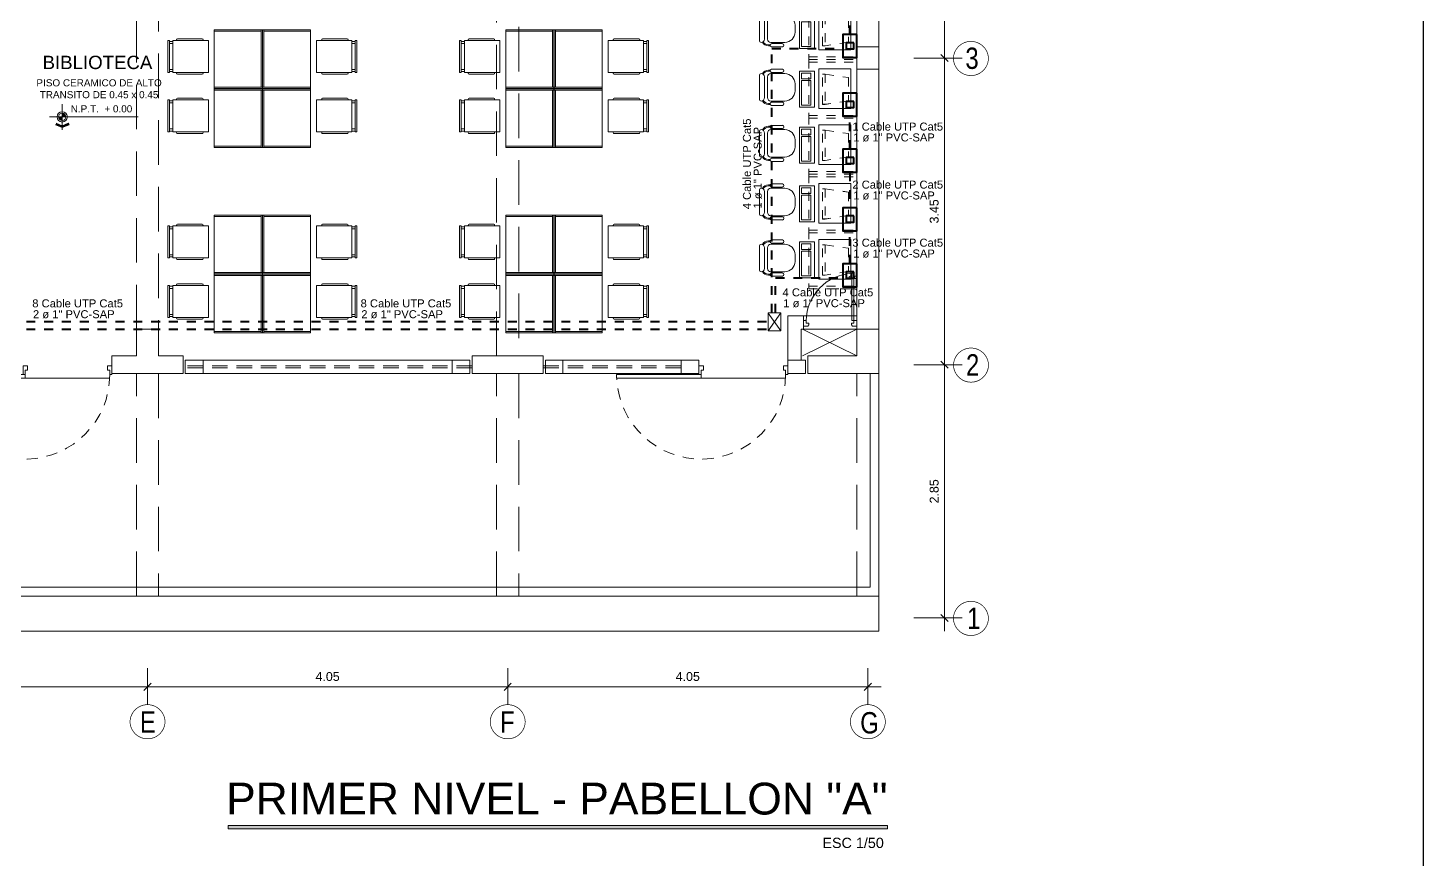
# Model space of a CAD drawing. Header units: millimetres. Extents: x 3354 to 3637, y 1117 to 1358.
# Drawn here: x 3393.81 to 3409.5, y 1265.38 to 1274.73 of the extents above; entities that cross this region are included whole.
import ezdxf

# ---------------------------------------------------------------- set-up
doc = ezdxf.new("R2010")
doc.units = ezdxf.units.MM
for name, pattern in [('ACAD_ISO04W100', [30, 24, -3, 0, -3]), ('ACAD_ISO07W100', [3, 0, -3]), ('DASHED2', [0.375, 0.25, -0.125]), ('DIVIDEX2', [63.5, 25.4, -12.7, 0, -12.7, 0, -12.7]), ('TRAZOS2', [0.225, 0.15, -0.075])]:
    doc.linetypes.add(name, pattern=pattern)
for name, color, linetype, lineweight in [('ACCESORIOS', 4, 'Continuous', 18), ('CASCO', 252, 'Continuous', 9), ('CONDUCTOR', 162, 'Continuous', 40), ('COTAS', 7, 'Continuous', 9), ('muros', 7, 'Continuous', 5), ('RED SEGURIDAD', 153, 'ACAD_ISO04W100', 40), ('TEX-ELEC', 7, 'Continuous', 30)]:
    doc.layers.add(name, color=color, linetype=linetype, lineweight=lineweight)
doc.layers.add('Efec-muebles', color=7, linetype='Continuous', lineweight=13, true_color=0x85826f)
doc.styles.add('1', font='arial.ttf')
doc.styles.get("Standard").update_dxf_attribs({"font": 'arial.ttf'})
doc.styles.add('style1', font='arial.ttf')
doc.styles.add('style2', font='arial.ttf')
doc.dimstyles.new('Esc  1  50', dxfattribs={"dimtxt": 0.1, "dimasz": 0.08, "dimexe": 0.2, "dimexo": 0.15, "dimgap": 0.065, "dimtad": 1, "dimzin": 4, "dimdsep": 46, "dimtxsty": 'Standard', "dimblk": 'OBLIQUE', "dimcen": 0.12, "dimdle": 0.15, "dimadec": 0, "dimazin": 0, "dimtfac": 1, "dimtix": 1, "dimtmove": 0, "dimatfit": 3, "dimldrblk": 'OBLIQUE', "dimfxl": 1, "dimarcsym": 0})

# ---------------------------------------------------------------- blocks, each defined once
blk = doc.blocks.new('dssa')
at = {"layer": 'Efec-muebles'}
for p, q in [((0, 0.024), (0.036, 0.024)), ((0, 0), (0.036, 0)), ((0, -0.292), (0.036, -0.292)), ((0, -0.316), (0.036, -0.316))]:
    blk.add_line(p, q, dxfattribs=at)
for points in [[(0, -0.326), (-0.4, -0.326), (-0.4, 0.034), (0, 0.034), (0, -0.326)], [(-0.053, 0.053), (-0.331, 0.053)], [(-0.331, 0.034), (-0.053, 0.034)], [(-0.331, -0.326), (-0.053, -0.326)], [(-0.053, -0.345), (-0.331, -0.345)]]:
    blk.add_lwpolyline(points, dxfattribs=at)
blk.add_lwpolyline([(0.054, 0.034), (0.036, 0.034), (0.036, -0.326), (0.054, -0.326)], close=True, dxfattribs=at)
for centre, start, end in [((-0.331, 0.043), 90, 270), ((-0.053, 0.043), 270, 90), ((-0.331, -0.336), 90, 270), ((-0.053, -0.336), 270, 90)]:
    blk.add_arc(centre, 0.00947, start, end, dxfattribs=at)
blk = doc.blocks.new('RECTANG')
for p, q in [((1, 1), (0, 1)), ((0, 1), (0, 0)), ((1, 0), (1, 1)), ((0, 0), (1, 0))]:
    blk.add_line(p, q)
blk = doc.blocks.new('f')
at = {"layer": 'Efec-muebles'}
for p, q in [((896.963, 841.27), (896.963, 841.27)), ((896.982, 841.289), (897.253, 841.289)), ((897.272, 841.27), (897.272, 841.27)), ((897.593, 841.27), (897.593, 841.27)), ((897.612, 841.289), (897.883, 841.289)), ((897.902, 841.27), (897.902, 841.27)), ((896.914, 841.029), (896.914, 841.153)), ((896.924, 841.188), (896.924, 841.167)), ((896.93, 841.168), (896.933, 841.168)), ((896.935, 841.188), (896.935, 841.168)), ((896.949, 841.153), (896.949, 841.029)), ((896.963, 841.005), (896.963, 841.16)), ((897.233, 841.231), (897.001, 841.231)), ((897.001, 841.199), (897.233, 841.199)), ((897.272, 841.16), (897.272, 841.005)), ((897.286, 841.153), (897.286, 841.029)), ((897.299, 841.188), (897.299, 841.168)), ((897.305, 841.168), (897.301, 841.168)), ((897.311, 841.188), (897.311, 841.167)), ((897.32, 841.029), (897.32, 841.153)), ((897.545, 841.029), (897.545, 841.153)), ((897.554, 841.188), (897.554, 841.167)), ((897.56, 841.168), (897.564, 841.168)), ((897.566, 841.188), (897.566, 841.168)), ((897.579, 841.153), (897.579, 841.029)), ((897.593, 841.005), (897.593, 841.16)), ((897.864, 841.231), (897.632, 841.231)), ((897.632, 841.199), (897.864, 841.199)), ((897.902, 841.16), (897.902, 841.005)), ((897.916, 841.153), (897.916, 841.029)), ((897.93, 841.188), (897.93, 841.168)), ((897.935, 841.168), (897.932, 841.168)), ((897.941, 841.188), (897.941, 841.167)), ((897.951, 841.029), (897.951, 841.153)), ((896.933, 841.014), (896.93, 841.014)), ((897.301, 841.014), (897.305, 841.014)), ((897.564, 841.014), (897.56, 841.014)), ((897.932, 841.014), (897.935, 841.014)), ((897.156, 840.889), (897.079, 840.889)), ((897.786, 840.889), (897.709, 840.889))]:
    blk.add_line(p, q, dxfattribs=at)
at = {"layer": 'Efec-muebles', "linetype": 'ACAD_ISO07W100', "ltscale": 0.01}
for p, q in [((896.804, 840.735), (896.804, 840.195)), ((896.804, 840.735), (897.502, 840.735)), ((896.804, 840.735), (896.804, 840.195)), ((896.834, 840.735), (896.816, 840.735)), ((896.834, 840.735), (896.834, 840.195)), ((896.834, 840.735), (896.834, 840.195)), ((897.434, 840.735), (897.434, 840.195)), ((897.434, 840.735), (898.049, 840.735)), ((897.464, 840.735), (897.464, 840.195)), ((898.094, 840.735), (898.049, 840.735)), ((898.064, 840.735), (898.064, 840.195)), ((898.094, 840.735), (898.094, 840.195)), ((896.968, 840.58), (896.968, 840.55)), ((897.308, 840.58), (896.968, 840.58)), ((896.968, 840.58), (896.968, 840.55)), ((897.309, 840.58), (896.968, 840.58)), ((896.968, 840.55), (897.308, 840.55)), ((896.968, 840.55), (897.007, 840.288)), ((896.968, 840.55), (897.309, 840.55)), ((896.968, 840.55), (897.008, 840.288)), ((897.27, 840.288), (897.308, 840.55)), ((897.27, 840.288), (897.309, 840.55)), ((897.308, 840.55), (897.308, 840.58)), ((897.309, 840.55), (897.309, 840.58)), ((897.309, 840.55), (897.309, 840.58)), ((897.598, 840.58), (897.598, 840.55)), ((897.939, 840.58), (897.598, 840.58)), ((897.598, 840.55), (897.939, 840.55)), ((897.598, 840.55), (897.638, 840.288)), ((897.9, 840.288), (897.939, 840.55)), ((897.939, 840.55), (897.939, 840.58)), ((897.939, 840.55), (897.939, 840.58)), ((896.804, 840.195), (897.464, 840.195)), ((897.007, 840.288), (897.27, 840.288)), ((897.008, 840.288), (897.27, 840.288)), ((897.434, 840.195), (898.094, 840.195)), ((897.638, 840.288), (897.9, 840.288))]:
    blk.add_line(p, q, dxfattribs=at)
at = {"layer": 'Efec-muebles'}
for centre, radius, start, end in [((897.001, 841.188), 0.0773, 117.8806, 180), ((897.001, 841.188), 0.0657, 117.6195, 180), ((896.982, 841.27), 0.0193, 90, 180), ((897.001, 841.27), 0.0387, 180, 270), ((897.233, 841.27), 0.0387, 270, 0), ((897.253, 841.27), 0.0193, 0, 90), ((897.233, 841.188), 0.0657, 0, 62.3805), ((897.233, 841.188), 0.0773, 360, 62.1194), ((897.632, 841.188), 0.0773, 117.8806, 180), ((897.632, 841.188), 0.0657, 117.6195, 180), ((897.612, 841.27), 0.0193, 90, 180), ((897.632, 841.27), 0.0387, 180, 270), ((897.864, 841.27), 0.0387, 270, 0), ((897.883, 841.27), 0.0193, 0, 90), ((897.864, 841.188), 0.0657, 0, 62.3805), ((897.864, 841.188), 0.0773, 360, 62.1194), ((896.93, 841.153), 0.0155, 90, 180), ((896.933, 841.153), 0.0155, 0, 90), ((897.001, 841.16), 0.0387, 90, 180), ((897.233, 841.16), 0.0387, 0, 90), ((897.301, 841.153), 0.0155, 90, 180), ((897.305, 841.153), 0.0155, 0, 90), ((897.56, 841.153), 0.0155, 90, 180), ((897.564, 841.153), 0.0155, 0, 90), ((897.632, 841.16), 0.0387, 90, 180), ((897.864, 841.16), 0.0387, 0, 90), ((897.932, 841.153), 0.0155, 90, 180), ((897.935, 841.153), 0.0155, 0, 90), ((896.93, 841.029), 0.0155, 180, 270), ((896.933, 841.029), 0.0155, 270, 0), ((897.079, 841.005), 0.116, 180, 270), ((897.156, 841.005), 0.116, 270, 0), ((897.301, 841.029), 0.0155, 180, 270), ((897.305, 841.029), 0.0155, 270, 0), ((897.56, 841.029), 0.0155, 180, 270), ((897.564, 841.029), 0.0155, 270, 0), ((897.709, 841.005), 0.116, 180, 270), ((897.786, 841.005), 0.116, 270, 0), ((897.932, 841.029), 0.0155, 180, 270), ((897.935, 841.029), 0.0155, 270, 0)]:
    blk.add_arc(centre, radius, start, end, dxfattribs=at)
for p, xscale, yscale, zscale, rotation in [((897.341, 840.839), 0.4049999999990632, 0.1705263157894024, 0.4049999999990632, 179.9999999976197), ((897.021, 840.818), 0.06394736842003113, 0.1065789473682344, 0.06394736842003113, 179.9999999976572), ((897.319, 840.818), 0.2771052631587736, 0.1065789473682344, 0.2771052631587736, 179.9999999976258), ((897.971, 840.839), 0.4049999999990632, 0.1705263157894024, 0.4049999999990632, 179.9999999976197), ((897.651, 840.818), 0.06394736842003113, 0.1065789473682344, 0.06394736842003113, 179.9999999976572), ((897.949, 840.818), 0.2771052631587736, 0.1065789473682344, 0.2771052631587736, 179.9999999976258), ((897.357, 840.622), 0.4476315789474938, 0.3623684210524516, 0.4476315789474938, 179.9999999976135), ((897.987, 840.622), 0.4476315789474938, 0.3623684210524516, 0.4476315789474938, 179.9999999976135)]:
    blk.add_blockref('RECTANG', p, dxfattribs=dict(at, xscale=xscale, yscale=yscale, zscale=zscale, rotation=rotation))
blk = doc.blocks.new('_Oblique')
at = {"color": 0, "linetype": 'ByBlock', "lineweight": -2}
blk.add_line((-0.5, -0.5), (0.5, 0.5), dxfattribs=at)
blk = doc.blocks.new('*D294')
at = {"layer": 'CASCO', "color": 0, "lineweight": -2, "transparency": 16777216}
for p, q in [((3381.498, 1271.967), (3381.498, 1268.217)), ((3381.152, 1271.817), (3381.698, 1271.817)), ((3381.152, 1268.367), (3381.698, 1268.367))]:
    blk.add_line(p, q, dxfattribs=at)
at = {"layer": 'Defpoints', "color": 0, "transparency": 16777216}
for p in [(3381.002, 1271.817), (3381.002, 1268.367), (3381.498, 1268.367)]:
    blk.add_point(p, dxfattribs=at)
at = {"layer": 'CASCO', "color": 0, "lineweight": -2, "transparency": 16777216, "xscale": 0.08, "yscale": 0.08, "zscale": 0.08}
for p, rotation in [((3381.498, 1271.817), 90), ((3381.498, 1268.367), 270)]:
    blk.add_blockref('_Oblique', p, dxfattribs=dict(at, rotation=rotation))
at = {"layer": 'CASCO', "color": 0, "transparency": 16777216, "insert": (3381.382, 1270.092), "char_height": 0.1, "attachment_point": 5, "rotation": 90}
blk.add_mtext('3.45', dxfattribs=at)
blk = doc.blocks.new('*D295')
at = {"layer": 'CASCO', "color": 0, "lineweight": -2, "transparency": 16777216}
for p, q in [((3381.498, 1268.517), (3381.498, 1264.767)), ((3381.152, 1268.367), (3381.698, 1268.367)), ((3381.152, 1264.917), (3381.698, 1264.917))]:
    blk.add_line(p, q, dxfattribs=at)
at = {"layer": 'Defpoints', "color": 0, "transparency": 16777216}
for p in [(3381.002, 1268.367), (3381.002, 1264.917), (3381.498, 1264.917)]:
    blk.add_point(p, dxfattribs=at)
at = {"layer": 'CASCO', "color": 0, "lineweight": -2, "transparency": 16777216, "xscale": 0.08, "yscale": 0.08, "zscale": 0.08}
for p, rotation in [((3381.498, 1268.367), 90), ((3381.498, 1264.917), 270)]:
    blk.add_blockref('_Oblique', p, dxfattribs=dict(at, rotation=rotation))
at = {"layer": 'CASCO', "color": 0, "transparency": 16777216, "insert": (3381.382, 1266.642), "char_height": 0.1, "attachment_point": 5, "rotation": 90}
blk.add_mtext('3.45', dxfattribs=at)
blk = doc.blocks.new('*D296')
at = {"layer": 'CASCO', "color": 0, "lineweight": -2, "transparency": 16777216}
for p, q in [((3381.498, 1265.067), (3381.498, 1261.917)), ((3381.152, 1264.917), (3381.698, 1264.917)), ((3381.152, 1262.067), (3381.698, 1262.067))]:
    blk.add_line(p, q, dxfattribs=at)
at = {"layer": 'Defpoints', "color": 0, "transparency": 16777216}
for p in [(3381.002, 1264.917), (3381.002, 1262.067), (3381.498, 1262.067)]:
    blk.add_point(p, dxfattribs=at)
at = {"layer": 'CASCO', "color": 0, "lineweight": -2, "transparency": 16777216, "xscale": 0.08, "yscale": 0.08, "zscale": 0.08}
for p, rotation in [((3381.498, 1264.917), 90), ((3381.498, 1262.067), 270)]:
    blk.add_blockref('_Oblique', p, dxfattribs=dict(at, rotation=rotation))
at = {"layer": 'CASCO', "color": 0, "transparency": 16777216, "insert": (3381.382, 1263.492), "char_height": 0.1, "attachment_point": 5, "rotation": 90}
blk.add_mtext('2.85', dxfattribs=at)
blk = doc.blocks.new('*D300')
at = {"layer": 'CASCO', "color": 0, "lineweight": -2, "transparency": 16777216}
for p, q in [((3368.486, 1261.499), (3368.486, 1261.092)), ((3372.536, 1261.503), (3372.536, 1261.092)), ((3368.336, 1261.292), (3372.686, 1261.292))]:
    blk.add_line(p, q, dxfattribs=at)
at = {"layer": 'Defpoints', "color": 0, "transparency": 16777216}
for p in [(3368.486, 1261.649), (3372.536, 1261.653), (3372.536, 1261.292)]:
    blk.add_point(p, dxfattribs=at)
at = {"layer": 'CASCO', "color": 0, "lineweight": -2, "transparency": 16777216, "xscale": 0.08, "yscale": 0.08, "zscale": 0.08, "rotation": 180}
blk.add_blockref('_Oblique', (3368.486, 1261.292), dxfattribs=at)
at = {"layer": 'CASCO', "color": 0, "lineweight": -2, "transparency": 16777216, "xscale": 0.08, "yscale": 0.08, "zscale": 0.08}
blk.add_blockref('_Oblique', (3372.536, 1261.292), dxfattribs=at)
at = {"layer": 'CASCO', "color": 0, "transparency": 16777216, "insert": (3370.511, 1261.408), "char_height": 0.1, "attachment_point": 5}
blk.add_mtext('4.05', dxfattribs=at)
blk = doc.blocks.new('*D301')
at = {"layer": 'CASCO', "color": 0, "lineweight": -2, "transparency": 16777216}
for p, q in [((3372.536, 1261.503), (3372.536, 1261.092)), ((3376.586, 1261.503), (3376.586, 1261.092)), ((3372.386, 1261.292), (3376.736, 1261.292))]:
    blk.add_line(p, q, dxfattribs=at)
at = {"layer": 'Defpoints', "color": 0, "transparency": 16777216}
for p in [(3372.536, 1261.653), (3376.586, 1261.653), (3376.586, 1261.292)]:
    blk.add_point(p, dxfattribs=at)
at = {"layer": 'CASCO', "color": 0, "lineweight": -2, "transparency": 16777216, "xscale": 0.08, "yscale": 0.08, "zscale": 0.08, "rotation": 180}
blk.add_blockref('_Oblique', (3372.536, 1261.292), dxfattribs=at)
at = {"layer": 'CASCO', "color": 0, "lineweight": -2, "transparency": 16777216, "xscale": 0.08, "yscale": 0.08, "zscale": 0.08}
blk.add_blockref('_Oblique', (3376.586, 1261.292), dxfattribs=at)
at = {"layer": 'CASCO', "color": 0, "transparency": 16777216, "insert": (3374.561, 1261.408), "char_height": 0.1, "attachment_point": 5}
blk.add_mtext('4.05', dxfattribs=at)
blk = doc.blocks.new('*D302')
at = {"layer": 'CASCO', "color": 0, "lineweight": -2, "transparency": 16777216}
for p, q in [((3376.586, 1261.503), (3376.586, 1261.092)), ((3380.636, 1261.503), (3380.636, 1261.092)), ((3376.436, 1261.292), (3380.786, 1261.292))]:
    blk.add_line(p, q, dxfattribs=at)
at = {"layer": 'Defpoints', "color": 0, "transparency": 16777216}
for p in [(3376.586, 1261.653), (3380.636, 1261.653), (3380.636, 1261.292)]:
    blk.add_point(p, dxfattribs=at)
at = {"layer": 'CASCO', "color": 0, "lineweight": -2, "transparency": 16777216, "xscale": 0.08, "yscale": 0.08, "zscale": 0.08, "rotation": 180}
blk.add_blockref('_Oblique', (3376.586, 1261.292), dxfattribs=at)
at = {"layer": 'CASCO', "color": 0, "lineweight": -2, "transparency": 16777216, "xscale": 0.08, "yscale": 0.08, "zscale": 0.08}
blk.add_blockref('_Oblique', (3380.636, 1261.292), dxfattribs=at)
at = {"layer": 'CASCO', "color": 0, "transparency": 16777216, "insert": (3378.611, 1261.408), "char_height": 0.1, "attachment_point": 5}
blk.add_mtext('4.05', dxfattribs=at)
blk = doc.blocks.new('THT')
for p, q in [((-1.074, 0.413), (-1.014, 0.413)), ((-1.074, 0.293), (-1.074, 0.413)), ((-1.014, 0.413), (-1.014, 0.353)), ((0.126, 0.413), (0.066, 0.413)), ((0.066, 0.413), (0.066, 0.353)), ((0.126, 0.293), (0.126, 0.413)), ((-1.044, 0.293), (-1.074, 0.293)), ((-1.044, 0.353), (-1.044, 0.293)), ((-1.014, 0.353), (-1.044, 0.353)), ((0.096, 0.245), (-1.044, 0.245)), ((0.066, 0.353), (0.096, 0.353)), ((0.096, 0.353), (0.096, 0.293)), ((0.096, 0.293), (0.126, 0.293)), ((0.096, 0.293), (0.096, 0.245)), ((1.236, 0.293), (0.096, 0.293)), ((0.096, 0.245), (1.236, 0.245)), ((1.236, 0.245), (1.236, 0.293))]:
    blk.add_line(p, q)
at = {"linetype": 'TRAZOS2'}
blk.add_arc((0.096, 0.293), 1.14, 180, 357.5868, dxfattribs=at)
blk = doc.blocks.new('cgytutytry')
at = {"layer": 'CASCO'}
for p, q in [((-4.482, 891.175), (-4.487, 891.175)), ((-4.487, 891.175), (-4.487, 891.1)), ((-4.487, 891.1), (-4.487, 891.175)), ((-4.487, 891.175), (-4.482, 891.175)), ((-4.482, 891.18), (-4.482, 891.175)), ((-4.391, 891.18), (-4.482, 891.18)), ((-4.482, 891.175), (-4.482, 891.18)), ((-4.391, 891.18), (-4.391, 891.175)), ((-4.391, 891.18), (-4.391, 891.175)), ((-4.386, 891.175), (-4.391, 891.175)), ((-4.391, 891.175), (-4.386, 891.175)), ((-4.386, 891.175), (-4.386, 891.126)), ((-4.386, 891.175), (-4.386, 891.126)), ((-3.598, 891.132), (-3.598, 891.14)), ((-3.598, 891.14), (-3.594, 891.14)), ((-3.55, 891.132), (-3.598, 891.132)), ((-3.594, 891.155), (-3.589, 891.175)), ((-3.594, 891.14), (-3.594, 891.155)), ((-3.589, 891.175), (-3.559, 891.175)), ((-3.559, 891.175), (-3.554, 891.155)), ((-3.554, 891.155), (-3.554, 891.137)), ((-3.554, 891.137), (-3.55, 891.137)), ((-3.55, 891.137), (-3.55, 891.132)), ((-4.467, 891.08), (-4.487, 891.1)), ((-4.467, 891.08), (-4.487, 891.1)), ((-4.432, 891.08), (-4.467, 891.08)), ((-4.432, 891.08), (-4.467, 891.08)), ((-4.386, 891.126), (-4.432, 891.126)), ((-4.432, 891.126), (-4.432, 891.08)), ((-4.386, 891.085), (-4.386, 891.126)), ((-4.386, 891.126), (-3.497, 891.126)), ((-3.497, 891.085), (-4.386, 891.085)), ((-3.598, 891.075), (-3.598, 891.08)), ((-3.598, 891.08), (-3.55, 891.08)), ((-3.594, 891.075), (-3.598, 891.075)), ((-3.594, 891.057), (-3.594, 891.075)), ((-3.589, 891.037), (-3.594, 891.057)), ((-3.559, 891.037), (-3.589, 891.037)), ((-3.554, 891.057), (-3.559, 891.037)), ((-3.55, 891.075), (-3.554, 891.075)), ((-3.554, 891.075), (-3.554, 891.057)), ((-3.55, 891.08), (-3.55, 891.075)), ((-3.497, 891.126), (-3.497, 891.085)), ((-4.467, 890.281), (-4.487, 890.261)), ((-4.487, 890.261), (-4.467, 890.281)), ((-4.487, 890.261), (-4.487, 890.185)), ((-4.487, 890.185), (-4.487, 890.261)), ((-4.487, 890.185), (-4.482, 890.185)), ((-4.482, 890.185), (-4.487, 890.185)), ((-4.482, 890.185), (-4.482, 890.18)), ((-4.482, 890.18), (-4.482, 890.185)), ((-4.482, 890.18), (-4.391, 890.18)), ((-4.467, 890.281), (-4.433, 890.281)), ((-4.467, 890.281), (-4.433, 890.281)), ((-4.433, 890.281), (-4.433, 890.231)), ((-4.433, 890.231), (-4.386, 890.231)), ((-4.391, 890.185), (-4.386, 890.185)), ((-4.391, 890.185), (-4.391, 890.18)), ((-4.386, 890.185), (-4.391, 890.185)), ((-4.391, 890.185), (-4.391, 890.18)), ((-4.386, 890.231), (-4.386, 890.185)), ((-4.386, 890.231), (-4.386, 890.185))]:
    blk.add_line(p, q, dxfattribs=at)
for points in [[(-3.55, 891.132), (-3.55, 891.137), (-3.598, 891.137), (-3.598, 891.132)], [(-3.554, 891.14), (-3.554, 891.155), (-3.559, 891.175), (-3.589, 891.175), (-3.594, 891.155), (-3.594, 891.14)], [(-3.497, 891.126), (-3.497, 891.085), (-4.386, 891.085), (-4.386, 891.126)], [(-3.55, 891.08), (-3.55, 891.075), (-3.598, 891.075), (-3.598, 891.08)], [(-3.554, 891.071), (-3.554, 891.057), (-3.559, 891.037), (-3.589, 891.037), (-3.594, 891.057), (-3.594, 891.071)]]:
    blk.add_lwpolyline(points, close=True, dxfattribs=at)
for points in [[(-4.432, 891.08), (-4.432, 891.126), (-4.386, 891.126)], [(-4.386, 890.231), (-4.433, 890.231), (-4.433, 890.281)]]:
    blk.add_lwpolyline(points, dxfattribs=at)
blk.add_arc((-4.408, 891.143), 0.913, 271.3362, 356.359, dxfattribs=at)
blk = doc.blocks.new('dtyrdyt')
at = {"layer": 'CASCO'}
blk.add_hatch(color=256, dxfattribs=at).paths.add_polyline_path([(850.126, 424.839), (850.057, 424.867), (850.049, 424.849), (850.126, 424.818), (850.202, 424.849), (850.194, 424.867)])
h = blk.add_hatch(color=256, dxfattribs=at)
h.paths.add_polyline_path([(850.126, 424.939), (850.167, 424.939, 0.414214), (850.126, 424.98)])
h.paths.add_polyline_path([(850.126, 424.898), (850.126, 424.939), (850.084, 424.939, 0.414214)])
for p, q in [((850.126, 424.939), (850.126, 425.084)), ((849.981, 424.939), (850.981, 424.939)), ((850.126, 424.839), (850.057, 424.867)), ((850.126, 424.939), (850.126, 424.795)), ((850.126, 424.839), (850.194, 424.867)), ((850.202, 424.849), (850.194, 424.867)), ((850.126, 424.818), (850.049, 424.849)), ((850.126, 424.818), (850.202, 424.849))]:
    blk.add_line(p, q, dxfattribs=at)
for radius in [0.0578, 0.0413]:
    blk.add_circle((850.126, 424.939), radius, dxfattribs=at)
blk = doc.blocks.new('1PIDS')
at = {"layer": 'CASCO'}
blk.add_line((3372.561, 1265.317), (3372.411, 1265.317), dxfattribs=at)
at = {"layer": 'CASCO', "lineweight": 5}
for p, q in [((3379.901, 1265.017), (3380.511, 1265.317)), ((3380.511, 1265.017), (3379.901, 1265.317))]:
    blk.add_line(p, q, dxfattribs=at)
at = {"layer": 'CASCO', "lineweight": 0}
blk.add_line((3380.761, 1262.117), (3380.761, 1264.817), dxfattribs=at)
at = {"layer": 'CASCO', "linetype": 'DASHED2', "ltscale": 2}
for points in [[(3376.461, 1271.717), (3376.711, 1271.717), (3376.711, 1265.017), (3376.461, 1265.017)], [(3372.411, 1271.417), (3372.661, 1271.417), (3372.661, 1265.317), (3372.411, 1265.317)], [(3372.411, 1264.817), (3372.661, 1264.817), (3372.661, 1262.314), (3372.411, 1262.314)], [(3376.461, 1264.817), (3376.711, 1264.817), (3376.711, 1262.314), (3376.461, 1262.314)], [(3380.511, 1264.817), (3380.761, 1264.817), (3380.761, 1262.314), (3380.511, 1262.314)]]:
    blk.add_lwpolyline(points, close=True, dxfattribs=at)
at = {"layer": 'CASCO'}
for points in [[(3380.511, 1268.492), (3380.761, 1268.492), (3380.761, 1271.417), (3380.511, 1271.417)], [(3380.511, 1268.492), (3380.511, 1268.242), (3380.761, 1268.242), (3380.761, 1268.492)], [(3380.511, 1268.242), (3380.761, 1268.242), (3380.761, 1265.317), (3380.511, 1265.317)], [(3372.136, 1265.017), (3372.411, 1265.017), (3372.411, 1265.317), (3372.661, 1265.317), (3372.661, 1265.017), (3372.936, 1265.017), (3372.936, 1264.817), (3372.661, 1264.817), (3372.411, 1264.817), (3372.136, 1264.817)], [(3373.161, 1264.817), (3372.961, 1264.817), (3372.961, 1264.967), (3373.161, 1264.967)], [(3375.961, 1264.817), (3376.161, 1264.817), (3376.161, 1264.967), (3375.961, 1264.967)], [(3377.011, 1264.817), (3377.206, 1264.817), (3377.206, 1264.967), (3377.011, 1264.967)], [(3378.736, 1264.817), (3378.536, 1264.817), (3378.536, 1264.967), (3378.736, 1264.967)], [(3379.936, 1264.817), (3379.736, 1264.817), (3379.736, 1264.967), (3379.936, 1264.967)]]:
    blk.add_lwpolyline(points, close=True, dxfattribs=at)
at = {"layer": 'CASCO', "ltscale": 2, "const_width": 0.0076}
for points in [[(3381.598, 1268.367, -0.951688), (3381.992, 1268.367, -1)], [(3381.599, 1264.917, -0.951688), (3381.993, 1264.917, -1)], [(3381.598, 1262.067, -0.951688), (3381.992, 1262.067, -1)], [(3372.733, 1260.895, -0.951688), (3372.339, 1260.895, -1)], [(3376.783, 1260.895, -0.951688), (3376.389, 1260.895, -1)], [(3380.833, 1260.895, -0.951688), (3380.439, 1260.895, -1)]]:
    blk.add_lwpolyline(points, format="xyb", close=True, dxfattribs=at)
at = {"layer": 'CASCO', "ltscale": 2}
blk.add_lwpolyline([(3379.736, 1264.967), (3379.736, 1265.467), (3379.911, 1265.467), (3379.911, 1265.317), (3379.886, 1265.317), (3379.886, 1264.967), (3379.736, 1264.967)], dxfattribs=at)
at = {"layer": 'CASCO', "lineweight": 5}
blk.add_lwpolyline([(3379.911, 1265.467), (3380.511, 1265.467), (3380.511, 1265.317), (3379.911, 1265.317)], close=True, dxfattribs=at)
at = {"layer": 'CASCO'}
for points in [[(3379.961, 1264.817), (3380.761, 1264.817), (3380.761, 1265.317), (3380.511, 1265.317), (3380.511, 1265.017), (3379.961, 1265.017), (3379.961, 1264.817)], [(3376.186, 1264.817), (3376.186, 1265.017), (3376.986, 1265.017), (3376.986, 1264.817), (3376.186, 1264.817)]]:
    blk.add_lwpolyline(points, dxfattribs=at)
at = {"layer": 'CASCO', "linetype": 'DASHED2', "ltscale": 0.7}
for points in [[(3376.186, 1264.905), (3372.936, 1264.905)], [(3376.186, 1264.882), (3372.936, 1264.882)], [(3378.536, 1264.905), (3376.986, 1264.905)], [(3378.536, 1264.882), (3376.986, 1264.882)]]:
    blk.add_lwpolyline(points, dxfattribs=at)
at = {"layer": 'CASCO', "ltscale": 2}
for points in [[(3373.161, 1264.967), (3375.961, 1264.967), (3375.961, 1264.817), (3373.161, 1264.817)], [(3377.206, 1264.967), (3378.536, 1264.967), (3378.536, 1264.817), (3377.206, 1264.817)]]:
    blk.add_lwpolyline(points, close=True, dxfattribs=at)
at = {"layer": 'CASCO', "lineweight": 5}
for points in [[(3356.311, 1264.817), (3356.311, 1262.414), (3380.661, 1262.414), (3380.661, 1264.817)], [(3356.211, 1264.667), (3356.211, 1262.314), (3380.761, 1262.314), (3380.761, 1264.667)]]:
    blk.add_lwpolyline(points, dxfattribs=at)
at = {"layer": 'CASCO', "lineweight": 0, "ltscale": 0.5}
for points in [[(3380.761, 1262.314), (3380.761, 1262.314), (3356.211, 1262.314), (3356.211, 1262.314)], [(3356.211, 1262.314), (3356.211, 1261.917), (3380.761, 1261.917), (3380.761, 1262.314)]]:
    blk.add_lwpolyline(points, dxfattribs=at)
at = {"layer": 'CASCO'}
blk.add_blockref('dtyrdyt', (2521.451, 842.766), dxfattribs=at)
at = {"layer": 'CASCO', "lineweight": 13, "xscale": -0.5999999999998181, "yscale": 0.5999999999998181, "zscale": 0.5999999999998181, "rotation": 270}
blk.add_blockref('cgytutytry', (2845.803, 1268.044), dxfattribs=at)
at = {"layer": 'CASCO', "xscale": -0.8333541671872685, "yscale": 0.8333541676530056, "zscale": 0.8333541672002661}
for p in [(3371.241, 1264.561), (3378.841, 1264.561)]:
    blk.add_blockref('THT', p, dxfattribs=at)
at = {"layer": 'CASCO', "style": 'style1', "width": 0.8}
for s, p in [('3', (3381.733, 1268.245)), ('2', (3381.74, 1264.795)), ('1', (3381.752, 1261.945)), ('E', (3372.45, 1260.777)), ('F', (3376.5, 1260.777)), ('G', (3380.55, 1260.768))]:
    blk.add_text(s, height=0.24, dxfattribs=at).set_placement(p)
at = {"layer": 'CASCO', "style": '1'}
blk.add_text('N.P.T.  + 0.00', height=0.08, dxfattribs=at).set_placement((3371.672, 1267.756))
at = {"layer": 'CASCO'}
for s, insert, char_height, width, attachment_point, style in [('\\A1;BIBLIOTECA ', (3371.973, 1268.317, 0.179), 0.15, 4.61659, 5, 'style2'), ('PISO CERAMICO DE ALTO\\PTRANSITO DE 0.45 x 0.45', (3371.991, 1267.914), 0.07998, 2.09636, 8, '1')]:
    blk.add_mtext(s, dxfattribs=dict(at, insert=insert, char_height=char_height, width=width, attachment_point=attachment_point, style=style))
for base, p1, p2, picture, middle in [((3381.498, 1268.367), (3381.002, 1271.817), (3381.002, 1268.367), '*D294', (3381.382, 1270.092)), ((3381.498, 1264.917), (3381.002, 1268.367), (3381.002, 1264.917), '*D295', (3381.382, 1266.642)), ((3381.498, 1262.067), (3381.002, 1264.917), (3381.002, 1262.067), '*D296', (3381.382, 1263.492))]:
    dim = blk.add_linear_dim(base=base, p1=p1, p2=p2, angle=90, dimstyle='Esc  1  50', dxfattribs=at)
    dim.commit()
    dim.dimension.update_dxf_attribs({"geometry": picture, "text_midpoint": middle})
for base, p1, p2, picture, middle in [((3372.536, 1261.292), (3368.486, 1261.649), (3372.536, 1261.653), '*D300', (3370.511, 1261.408)), ((3376.586, 1261.292), (3372.536, 1261.653), (3376.586, 1261.653), '*D301', (3374.561, 1261.408)), ((3380.636, 1261.292), (3376.586, 1261.653), (3380.636, 1261.653), '*D302', (3378.611, 1261.408))]:
    dim = blk.add_linear_dim(base=base, p1=p1, p2=p2, dimstyle='Esc  1  50', dxfattribs=at)
    dim.commit()
    dim.dimension.update_dxf_attribs({"geometry": picture, "text_midpoint": middle})

msp = doc.modelspace()

# ---------------------------------------------------------------- hatches: boundary and pattern name
at = {"layer": 'muros', "ltscale": 2}
msp.add_hatch(color=7, dxfattribs=at).paths.add_polyline_path([(3403.475, 1265.717), (3403.475, 1265.753), (3396.061, 1265.753), (3396.061, 1265.717)])

# ---------------------------------------------------------------- linework, layer by layer
at = {"ltscale": 2}
msp.add_lwpolyline([(3363.18, 1282.477), (3409.498, 1282.477), (3409.498, 1246.339), (3363.18, 1246.339)], close=True, dxfattribs=at)
at = {"layer": 'ACCESORIOS'}
for p, q in [((3402.275, 1271.522), (3402.132, 1271.319)), ((3402.132, 1271.52), (3402.275, 1271.319))]:
    msp.add_line(p, q, dxfattribs=at)
msp.add_lwpolyline([(3402.132, 1271.522), (3402.132, 1271.319), (3402.275, 1271.319), (3402.275, 1271.522)], close=True, dxfattribs=at)
at = {"layer": 'CONDUCTOR'}
for points in [[(3403.129, 1274.654), (3402.974, 1274.654), (3402.974, 1274.396), (3403.129, 1274.396)], [(3403.097, 1274.562), (3403.009, 1274.562), (3403.009, 1274.492), (3403.097, 1274.492)], [(3403.129, 1273.994), (3402.974, 1273.994), (3402.974, 1273.736), (3403.129, 1273.736)], [(3403.097, 1273.902), (3403.009, 1273.902), (3403.009, 1273.832), (3403.097, 1273.832)], [(3403.129, 1273.364), (3402.974, 1273.364), (3402.974, 1273.106), (3403.129, 1273.106)], [(3403.097, 1273.272), (3403.009, 1273.272), (3403.009, 1273.202), (3403.097, 1273.202)], [(3403.129, 1272.704), (3402.974, 1272.704), (3402.974, 1272.446), (3403.129, 1272.446)], [(3403.097, 1272.612), (3403.009, 1272.612), (3403.009, 1272.542), (3403.097, 1272.542)], [(3403.129, 1272.074), (3402.974, 1272.074), (3402.974, 1271.816), (3403.129, 1271.816)], [(3403.097, 1271.982), (3403.009, 1271.982), (3403.009, 1271.912), (3403.097, 1271.912)]]:
    msp.add_lwpolyline(points, close=True, dxfattribs=at)
at = {"layer": 'COTAS'}
msp.add_lwpolyline([(3403.475, 1265.753), (3396.061, 1265.753), (3396.061, 1265.717), (3403.475, 1265.717)], close=True, dxfattribs=at)
at = {"layer": 'Efec-muebles'}
for p, q in [((3395.905, 1274.707, 0.179), (3396.445, 1274.707, 0.179)), ((3395.905, 1274.707, 0.179), (3396.445, 1274.707, 0.179)), ((3395.905, 1274.707, 0.179), (3395.905, 1274.047, 0.179)), ((3395.905, 1274.677, 0.179), (3395.905, 1274.694, 0.179)), ((3396.445, 1274.707, 0.179), (3396.445, 1274.047, 0.179)), ((3396.987, 1274.707, 0.179), (3396.447, 1274.707, 0.179)), ((3396.447, 1274.707, 0.179), (3396.447, 1274.047, 0.179)), ((3396.987, 1274.707, 0.179), (3396.447, 1274.707, 0.179)), ((3396.987, 1274.707, 0.179), (3396.987, 1274.047, 0.179)), ((3396.987, 1274.677, 0.179), (3396.987, 1274.694, 0.179)), ((3399.184, 1274.707, 0.179), (3399.724, 1274.707, 0.179)), ((3399.184, 1274.707, 0.179), (3399.724, 1274.707, 0.179)), ((3399.184, 1274.707, 0.179), (3399.184, 1274.047, 0.179)), ((3399.184, 1274.677, 0.179), (3399.184, 1274.694, 0.179)), ((3399.724, 1274.707, 0.179), (3399.724, 1274.047, 0.179)), ((3400.266, 1274.707, 0.179), (3399.726, 1274.707, 0.179)), ((3399.726, 1274.707, 0.179), (3399.726, 1274.047, 0.179)), ((3400.266, 1274.707, 0.179), (3399.726, 1274.707, 0.179)), ((3400.266, 1274.707, 0.179), (3400.266, 1274.047, 0.179)), ((3400.266, 1274.677, 0.179), (3400.266, 1274.694, 0.179)), ((3395.905, 1274.043, 0.179), (3396.445, 1274.043, 0.179)), ((3395.905, 1273.383, 0.179), (3395.905, 1274.043, 0.179)), ((3396.445, 1273.383, 0.179), (3396.445, 1274.043, 0.179)), ((3396.987, 1274.043, 0.179), (3396.447, 1274.043, 0.179)), ((3396.447, 1273.383, 0.179), (3396.447, 1274.043, 0.179)), ((3396.987, 1273.383, 0.179), (3396.987, 1274.043, 0.179)), ((3399.184, 1274.043, 0.179), (3399.724, 1274.043, 0.179)), ((3399.184, 1273.383, 0.179), (3399.184, 1274.043, 0.179)), ((3399.724, 1273.383, 0.179), (3399.724, 1274.043, 0.179)), ((3400.266, 1274.043, 0.179), (3399.726, 1274.043, 0.179)), ((3399.726, 1273.383, 0.179), (3399.726, 1274.043, 0.179)), ((3400.266, 1273.383, 0.179), (3400.266, 1274.043, 0.179)), ((3395.905, 1273.413, 0.179), (3395.905, 1273.395, 0.179)), ((3395.905, 1273.383, 0.179), (3396.445, 1273.383, 0.179)), ((3395.905, 1273.383, 0.179), (3396.445, 1273.383, 0.179)), ((3396.987, 1273.383, 0.179), (3396.447, 1273.383, 0.179)), ((3396.987, 1273.383, 0.179), (3396.447, 1273.383, 0.179)), ((3396.987, 1273.413, 0.179), (3396.987, 1273.395, 0.179)), ((3399.184, 1273.413, 0.179), (3399.184, 1273.395, 0.179)), ((3399.184, 1273.383, 0.179), (3399.724, 1273.383, 0.179)), ((3399.184, 1273.383, 0.179), (3399.724, 1273.383, 0.179)), ((3400.266, 1273.383, 0.179), (3399.726, 1273.383, 0.179)), ((3400.266, 1273.383, 0.179), (3399.726, 1273.383, 0.179)), ((3400.266, 1273.413, 0.179), (3400.266, 1273.395, 0.179)), ((3395.905, 1272.62, 0.179), (3396.445, 1272.62, 0.179)), ((3395.905, 1272.62, 0.179), (3396.445, 1272.62, 0.179)), ((3395.905, 1272.62, 0.179), (3395.905, 1271.96, 0.179)), ((3395.905, 1272.59, 0.179), (3395.905, 1272.607, 0.179)), ((3396.445, 1272.62, 0.179), (3396.445, 1271.96, 0.179)), ((3396.987, 1272.62, 0.179), (3396.447, 1272.62, 0.179)), ((3396.447, 1272.62, 0.179), (3396.447, 1271.96, 0.179)), ((3396.987, 1272.62, 0.179), (3396.447, 1272.62, 0.179)), ((3396.987, 1272.62, 0.179), (3396.987, 1271.96, 0.179)), ((3396.987, 1272.59, 0.179), (3396.987, 1272.607, 0.179)), ((3399.184, 1272.62, 0.179), (3399.724, 1272.62, 0.179)), ((3399.184, 1272.62, 0.179), (3399.724, 1272.62, 0.179)), ((3399.184, 1272.62, 0.179), (3399.184, 1271.96, 0.179)), ((3399.184, 1272.59, 0.179), (3399.184, 1272.607, 0.179)), ((3399.724, 1272.62, 0.179), (3399.724, 1271.96, 0.179)), ((3400.266, 1272.62, 0.179), (3399.726, 1272.62, 0.179)), ((3399.726, 1272.62, 0.179), (3399.726, 1271.96, 0.179)), ((3400.266, 1272.62, 0.179), (3399.726, 1272.62, 0.179)), ((3400.266, 1272.62, 0.179), (3400.266, 1271.96, 0.179)), ((3400.266, 1272.59, 0.179), (3400.266, 1272.607, 0.179)), ((3395.905, 1271.956, 0.179), (3396.445, 1271.956, 0.179)), ((3395.905, 1271.296, 0.179), (3395.905, 1271.956, 0.179)), ((3396.445, 1271.296, 0.179), (3396.445, 1271.956, 0.179)), ((3396.987, 1271.956, 0.179), (3396.447, 1271.956, 0.179)), ((3396.447, 1271.296, 0.179), (3396.447, 1271.956, 0.179)), ((3396.987, 1271.296, 0.179), (3396.987, 1271.956, 0.179)), ((3399.184, 1271.956, 0.179), (3399.724, 1271.956, 0.179)), ((3399.184, 1271.296, 0.179), (3399.184, 1271.956, 0.179)), ((3399.724, 1271.296, 0.179), (3399.724, 1271.956, 0.179)), ((3400.266, 1271.956, 0.179), (3399.726, 1271.956, 0.179)), ((3399.726, 1271.296, 0.179), (3399.726, 1271.956, 0.179)), ((3400.266, 1271.296, 0.179), (3400.266, 1271.956, 0.179)), ((3395.905, 1271.326, 0.179), (3395.905, 1271.309, 0.179)), ((3395.905, 1271.296, 0.179), (3396.445, 1271.296, 0.179)), ((3395.905, 1271.296, 0.179), (3396.445, 1271.296, 0.179)), ((3396.987, 1271.296, 0.179), (3396.447, 1271.296, 0.179)), ((3396.987, 1271.296, 0.179), (3396.447, 1271.296, 0.179)), ((3396.987, 1271.326, 0.179), (3396.987, 1271.309, 0.179)), ((3399.184, 1271.326, 0.179), (3399.184, 1271.309, 0.179)), ((3399.184, 1271.296, 0.179), (3399.724, 1271.296, 0.179)), ((3399.184, 1271.296, 0.179), (3399.724, 1271.296, 0.179)), ((3400.266, 1271.296, 0.179), (3399.726, 1271.296, 0.179)), ((3400.266, 1271.296, 0.179), (3399.726, 1271.296, 0.179)), ((3400.266, 1271.326, 0.179), (3400.266, 1271.309, 0.179))]:
    msp.add_line(p, q, dxfattribs=at)
at = {"layer": 'Efec-muebles', "elevation": 0.179}
for points in [[(3395.905, 1274.707), (3396.43, 1274.707), (3396.43, 1274.692), (3395.905, 1274.692)], [(3396.445, 1274.707), (3396.445, 1274.062), (3396.43, 1274.062), (3396.43, 1274.707)], [(3396.447, 1274.707), (3396.447, 1274.062), (3396.462, 1274.062), (3396.462, 1274.707)], [(3396.987, 1274.707), (3396.462, 1274.707), (3396.462, 1274.692), (3396.987, 1274.692)], [(3399.184, 1274.707), (3399.709, 1274.707), (3399.709, 1274.692), (3399.184, 1274.692)], [(3399.724, 1274.707), (3399.724, 1274.062), (3399.709, 1274.062), (3399.709, 1274.707)], [(3399.726, 1274.707), (3399.726, 1274.062), (3399.741, 1274.062), (3399.741, 1274.707)], [(3400.266, 1274.707), (3399.741, 1274.707), (3399.741, 1274.692), (3400.266, 1274.692)], [(3395.905, 1274.047), (3396.445, 1274.047), (3396.445, 1274.062), (3395.905, 1274.062)], [(3395.905, 1274.043), (3396.445, 1274.043), (3396.445, 1274.028), (3395.905, 1274.028)], [(3396.445, 1273.383), (3396.445, 1274.028), (3396.43, 1274.028), (3396.43, 1273.383)], [(3396.987, 1274.047), (3396.447, 1274.047), (3396.447, 1274.062), (3396.987, 1274.062)], [(3396.987, 1274.043), (3396.447, 1274.043), (3396.447, 1274.028), (3396.987, 1274.028)], [(3396.447, 1273.383), (3396.447, 1274.028), (3396.462, 1274.028), (3396.462, 1273.383)], [(3399.184, 1274.047), (3399.724, 1274.047), (3399.724, 1274.062), (3399.184, 1274.062)], [(3399.184, 1274.043), (3399.724, 1274.043), (3399.724, 1274.028), (3399.184, 1274.028)], [(3399.724, 1273.383), (3399.724, 1274.028), (3399.709, 1274.028), (3399.709, 1273.383)], [(3400.266, 1274.047), (3399.726, 1274.047), (3399.726, 1274.062), (3400.266, 1274.062)], [(3400.266, 1274.043), (3399.726, 1274.043), (3399.726, 1274.028), (3400.266, 1274.028)], [(3399.726, 1273.383), (3399.726, 1274.028), (3399.741, 1274.028), (3399.741, 1273.383)], [(3395.905, 1273.383), (3396.43, 1273.383), (3396.43, 1273.398), (3395.905, 1273.398)], [(3396.987, 1273.383), (3396.462, 1273.383), (3396.462, 1273.398), (3396.987, 1273.398)], [(3399.184, 1273.383), (3399.709, 1273.383), (3399.709, 1273.398), (3399.184, 1273.398)], [(3400.266, 1273.383), (3399.741, 1273.383), (3399.741, 1273.398), (3400.266, 1273.398)], [(3395.905, 1272.62), (3396.43, 1272.62), (3396.43, 1272.605), (3395.905, 1272.605)], [(3396.445, 1272.62), (3396.445, 1271.975), (3396.43, 1271.975), (3396.43, 1272.62)], [(3396.447, 1272.62), (3396.447, 1271.975), (3396.462, 1271.975), (3396.462, 1272.62)], [(3396.987, 1272.62), (3396.462, 1272.62), (3396.462, 1272.605), (3396.987, 1272.605)], [(3399.184, 1272.62), (3399.709, 1272.62), (3399.709, 1272.605), (3399.184, 1272.605)], [(3399.724, 1272.62), (3399.724, 1271.975), (3399.709, 1271.975), (3399.709, 1272.62)], [(3399.726, 1272.62), (3399.726, 1271.975), (3399.741, 1271.975), (3399.741, 1272.62)], [(3400.266, 1272.62), (3399.741, 1272.62), (3399.741, 1272.605), (3400.266, 1272.605)], [(3395.905, 1271.96), (3396.445, 1271.96), (3396.445, 1271.975), (3395.905, 1271.975)], [(3395.905, 1271.956), (3396.445, 1271.956), (3396.445, 1271.941), (3395.905, 1271.941)], [(3396.445, 1271.296), (3396.445, 1271.941), (3396.43, 1271.941), (3396.43, 1271.296)], [(3396.987, 1271.96), (3396.447, 1271.96), (3396.447, 1271.975), (3396.987, 1271.975)], [(3396.987, 1271.956), (3396.447, 1271.956), (3396.447, 1271.941), (3396.987, 1271.941)], [(3396.447, 1271.296), (3396.447, 1271.941), (3396.462, 1271.941), (3396.462, 1271.296)], [(3399.184, 1271.96), (3399.724, 1271.96), (3399.724, 1271.975), (3399.184, 1271.975)], [(3399.184, 1271.956), (3399.724, 1271.956), (3399.724, 1271.941), (3399.184, 1271.941)], [(3399.724, 1271.296), (3399.724, 1271.941), (3399.709, 1271.941), (3399.709, 1271.296)], [(3400.266, 1271.96), (3399.726, 1271.96), (3399.726, 1271.975), (3400.266, 1271.975)], [(3400.266, 1271.956), (3399.726, 1271.956), (3399.726, 1271.941), (3400.266, 1271.941)], [(3399.726, 1271.296), (3399.726, 1271.941), (3399.741, 1271.941), (3399.741, 1271.296)], [(3395.905, 1271.296), (3396.43, 1271.296), (3396.43, 1271.311), (3395.905, 1271.311)], [(3396.987, 1271.296), (3396.462, 1271.296), (3396.462, 1271.311), (3396.987, 1271.311)], [(3399.184, 1271.296), (3399.709, 1271.296), (3399.709, 1271.311), (3399.184, 1271.311)], [(3400.266, 1271.296), (3399.741, 1271.296), (3399.741, 1271.311), (3400.266, 1271.311)]]:
    msp.add_lwpolyline(points, close=True, dxfattribs=at)
at = {"layer": 'RED SEGURIDAD', "linetype": 'DIVIDEX2', "ltscale": 0.004}
for p, q in [((3391.785, 1271.424), (3402.132, 1271.424)), ((3391.785, 1271.339), (3402.132, 1271.339))]:
    msp.add_line(p, q, dxfattribs=at)
for points in [[(3403.052, 1274.654), (3403.052, 1275.026)], [(3402.173, 1271.522), (3402.173, 1274.496), (3402.974, 1274.496)], [(3403.052, 1273.364), (3403.052, 1273.736)], [(3403.052, 1273.106), (3403.052, 1272.704)], [(3403.052, 1272.074), (3403.052, 1272.446)], [(3402.215, 1271.522), (3402.215, 1271.916), (3402.974, 1271.916)]]:
    msp.add_lwpolyline(points, dxfattribs=at)

# ---------------------------------------------------------------- block references
at = {"layer": 'CASCO'}
msp.add_blockref('1PIDS', (22.618, 6.022), dxfattribs=at)
at = {"layer": 'Efec-muebles', "xscale": -1, "rotation": 90}
for p in [(4243.324, 2172.467), (4243.324, 2171.177), (4243.324, 2169.887)]:
    msp.add_blockref('f', p, dxfattribs=at)
at = {"layer": 'Efec-muebles', "xscale": -1}
for p in [(3395.438, 1274.553, 0.179), (3398.717, 1274.553, 0.179), (3395.438, 1273.884, 0.179), (3398.717, 1273.884, 0.179), (3395.438, 1272.467, 0.179), (3398.717, 1272.467, 0.179), (3395.438, 1271.797, 0.179), (3398.717, 1271.797, 0.179)]:
    msp.add_blockref('dssa', p, dxfattribs=at)
at = {"layer": 'Efec-muebles'}
for p in [(3397.453, 1274.553, 0.179), (3400.732, 1274.553, 0.179), (3397.453, 1273.884, 0.179), (3400.732, 1273.884, 0.179), (3397.453, 1272.467, 0.179), (3400.732, 1272.467, 0.179), (3397.453, 1271.797, 0.179), (3400.732, 1271.797, 0.179)]:
    msp.add_blockref('dssa', p, dxfattribs=at)

# ---------------------------------------------------------------- texts
at = {"layer": 'COTAS'}
for s, height, style, p in [('PRIMER NIVEL - PABELLON "A"', 0.35785, '1', (3396.037, 1265.878)), ('ESC 1/50', 0.1155, 'style2', (3402.743, 1265.501))]:
    msp.add_text(s, height=height, dxfattribs=dict(at, style=style)).set_placement(p)
at = {"layer": 'TEX-ELEC', "linetype": 'ByBlock', "char_height": 0.09, "attachment_point": 1, "rotation": 90}
for s, insert, width in [('4 Cable UTP Cat5', (3401.849, 1272.688), 1.10517), ('1 ø 1" PVC-SAP', (3401.97, 1272.696), 0.97833)]:
    msp.add_mtext(s, dxfattribs=dict(at, insert=insert, width=width))
at = {"layer": 'TEX-ELEC', "linetype": 'ByBlock', "char_height": 0.09, "attachment_point": 1}
for s, insert, width in [('1 Cable UTP Cat5', (3403.08, 1273.663), 1.10517), ('1 ø 1" PVC-SAP', (3403.089, 1273.541), 1.55719), ('2 Cable UTP Cat5', (3403.08, 1273.01), 1.10517), ('1 ø 1" PVC-SAP', (3403.089, 1272.888), 1.55719), ('3 Cable UTP Cat5', (3403.08, 1272.357), 1.10517), ('1 ø 1" PVC-SAP', (3403.089, 1272.235), 1.55719), ('4 Cable UTP Cat5', (3402.295, 1271.798), 1.10517), ('8 Cable UTP Cat5', (3393.858, 1271.674), 1.10517), ('8 Cable UTP Cat5', (3397.55, 1271.674), 1.10517), ('1 ø 1" PVC-SAP', (3402.303, 1271.676), 1.55719), ('2 ø 1" PVC-SAP', (3393.866, 1271.552), 1.55719), ('2 ø 1" PVC-SAP', (3397.558, 1271.552), 1.55719)]:
    msp.add_mtext(s, dxfattribs=dict(at, insert=insert, width=width))

doc.saveas('drawing.dxf')
